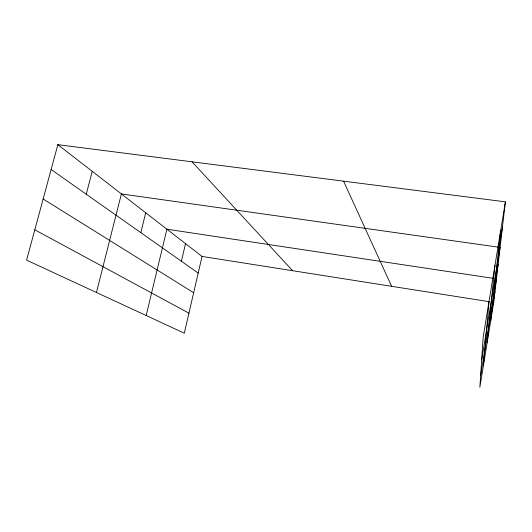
<?xml version="1.0" encoding="UTF-8"?>
<svg xmlns="http://www.w3.org/2000/svg" width="532" height="532" viewBox="0 0 532 532"><rect width="100%" height="100%" fill="white"/><g stroke="black" fill="none" stroke-linecap="round" stroke-linejoin="round"><path stroke-width="0.8" d="M483.475 365.145L489.048 301.345M487.172 342.522L494.979 265.262M490.723 320.776L500.639 230.795M505.4 201.834L483.196 336.929L479.857 387.329L493.723 302.402L505.4 201.834L57.848 144.671L26.6 260.135L184.305 333.192L202.04 256.437L57.848 144.671M498.178 253.132L502.507 226.752M481.673 359.918L500.107 247.407L121.389 193.921L96.452 292.494M494.474 286.755L498.145 264.324M480.629 375.619L496.456 278.828L494.813 278.575M491.801 310.954L494.999 291.396M181.399 261.232L185.542 243.649M146.154 315.516L166.915 229.206L493.171 278.329M140.82 232.657L145.715 212.78M86.257 194.24L92.242 171.331M202.04 256.437L488.861 301.637M492.1 302.143L493.723 302.402M34.806 229.804L188.933 313.168M43.145 198.995L193.655 292.726M51.132 169.502L198.197 273.062M192.045 161.808L292.633 270.715M343.559 181.159L391.632 286.309"/></g></svg>
